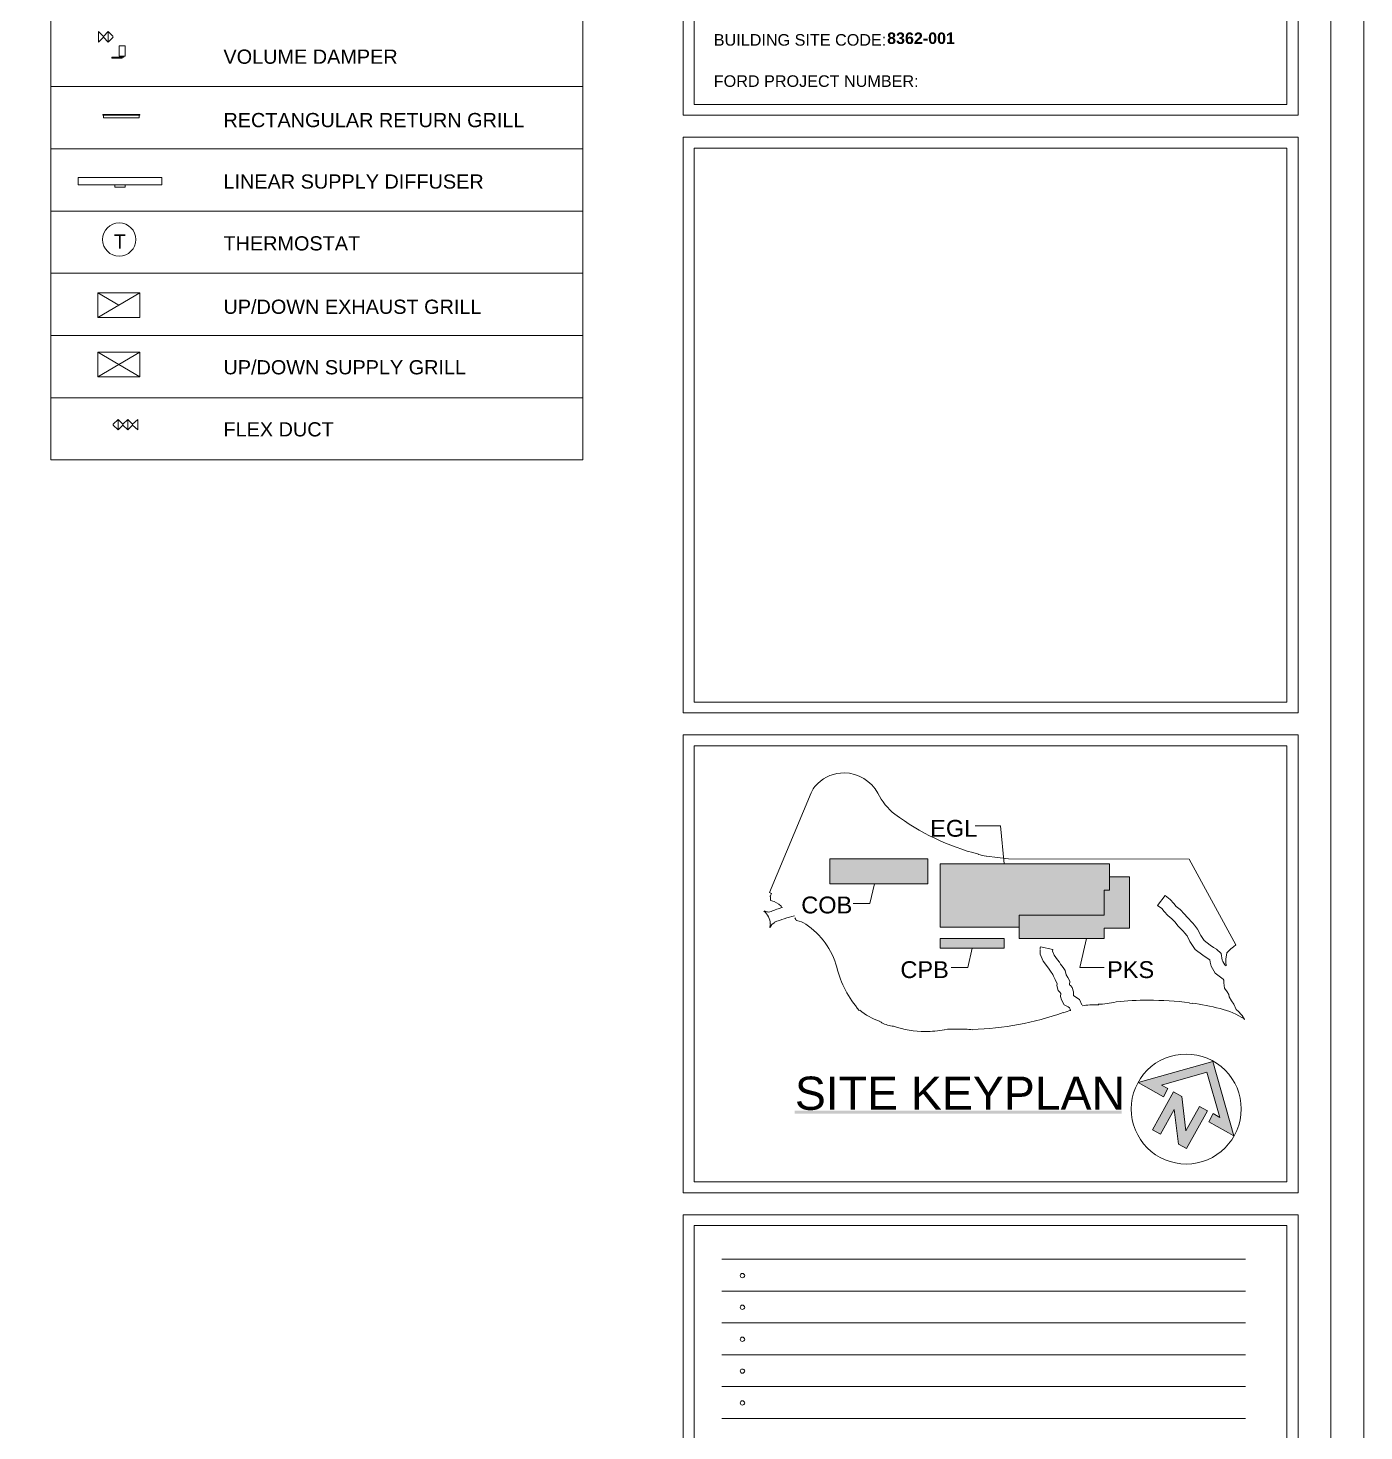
# Model space of a CAD drawing. Header units: metres. Extents: x 29 to 268, y -7 to 151.
# Drawn here: x 99.92 to 119.24, y 15.11 to 35.4 of the extents above; entities that cross this region are included whole.
import ezdxf

# ---------------------------------------------------------------- set-up
doc = ezdxf.new("R2010")
doc.units = ezdxf.units.M
doc.layers.add('pie de plano', color=7, linetype='Continuous')
doc.styles.add('PDF Helvetica', font='')
doc.styles.add('PDF Helvetica Bold', font='')
doc.styles.get('PDF Helvetica').set_extended_font_data('Helvetica')
doc.styles.get('PDF Helvetica Bold').set_extended_font_data('Helvetica', bold=True)

msp = doc.modelspace()

# ---------------------------------------------------------------- hatches: boundary and pattern name
at = {"lineweight": 0, "transparency": 33554559}
for points in [[(115.484, 22.928), (115.562, 22.928), (115.562, 23.308), (113.114, 23.308), (113.114, 22.392), (114.255, 22.392), (114.255, 22.566), (115.484, 22.566)], [(114.255, 22.231), (115.484, 22.231), (115.484, 22.382), (115.85, 22.382), (115.85, 23.12), (115.562, 23.12), (115.562, 22.928), (115.484, 22.928), (115.484, 22.566), (114.255, 22.566)]]:
    msp.add_hatch(color=256, dxfattribs=at).paths.add_polyline_path(points)
h = msp.add_hatch(color=256, dxfattribs=at)
h.paths.add_polyline_path([(117.061, 20.439), (117.061, 20.453), (117.042, 20.453), (117.024, 20.448), (117.01, 20.444), (116.992, 20.439), (116.978, 20.434), (116.959, 20.43), (116.946, 20.425), (116.928, 20.421), (116.914, 20.416), (116.895, 20.412), (116.882, 20.407), (116.864, 20.402), (116.849, 20.398), (116.831, 20.393), (116.818, 20.389), (116.8, 20.384), (116.785, 20.379), (116.767, 20.375), (116.754, 20.37), (116.735, 20.366), (116.721, 20.361), (116.703, 20.357), (116.69, 20.352), (116.671, 20.347), (116.657, 20.343), (116.639, 20.338), (116.625, 20.334), (116.607, 20.329), (116.593, 20.324), (116.575, 20.32), (116.561, 20.315), (116.542, 20.311), (116.529, 20.306), (116.511, 20.302), (116.497, 20.297), (116.478, 20.292), (116.465, 20.288), (116.447, 20.283), (116.432, 20.279), (116.414, 20.274), (116.401, 20.269), (116.382, 20.265), (116.368, 20.26), (116.35, 20.256), (116.337, 20.251), (116.318, 20.247), (116.304, 20.242), (116.286, 20.237), (116.272, 20.233), (116.254, 20.228), (116.24, 20.224), (116.222, 20.219), (116.208, 20.214), (116.189, 20.21), (116.176, 20.205), (116.158, 20.201), (116.144, 20.196), (116.125, 20.192), (116.112, 20.187), (116.094, 20.182), (116.079, 20.178), (116.061, 20.173), (116.048, 20.169), (116.03, 20.164), (116.015, 20.159), (115.979, 20.15), (116.015, 20.132), (116.02, 20.127), (116.048, 20.114), (116.052, 20.109), (116.089, 20.091), (116.094, 20.086), (116.121, 20.072), (116.125, 20.068), (116.162, 20.049), (116.167, 20.045), (116.194, 20.031), (116.199, 20.027), (116.235, 20.008), (116.24, 20.004), (116.268, 19.99), (116.272, 19.985), (116.309, 19.967), (116.314, 19.962), (116.35, 19.944), (116.35, 19.953), (116.405, 20.063), (116.401, 20.068), (116.364, 20.086), (116.36, 20.091), (116.314, 20.114), (116.332, 20.118), (116.345, 20.123), (116.364, 20.127), (116.378, 20.132), (116.396, 20.137), (116.409, 20.141), (116.428, 20.146), (116.442, 20.15), (116.46, 20.155), (116.474, 20.159), (116.492, 20.164), (116.506, 20.169), (116.524, 20.173), (116.538, 20.178), (116.557, 20.182), (116.57, 20.187), (116.588, 20.192), (116.602, 20.196), (116.621, 20.201), (116.634, 20.205), (116.652, 20.21), (116.667, 20.214), (116.685, 20.219), (116.698, 20.224), (116.717, 20.228), (116.731, 20.233), (116.749, 20.237), (116.762, 20.242), (116.781, 20.247), (116.795, 20.251), (116.813, 20.256), (116.827, 20.26), (116.845, 20.265), (116.859, 20.269), (116.877, 20.274), (116.891, 20.279), (116.91, 20.283), (116.923, 20.288), (116.941, 20.292), (116.955, 20.297), (116.974, 20.297), (116.974, 20.283), (116.978, 20.283), (116.978, 20.269), (116.982, 20.269), (116.982, 20.251), (116.987, 20.251), (116.987, 20.237), (116.992, 20.237), (116.992, 20.219), (116.997, 20.219), (116.997, 20.205), (117.001, 20.205), (117.001, 20.187), (117.005, 20.187), (117.005, 20.173), (117.01, 20.173), (117.01, 20.155), (117.015, 20.155), (117.015, 20.141), (117.02, 20.141), (117.02, 20.123), (117.024, 20.123), (117.024, 20.109), (117.028, 20.109), (117.028, 20.091), (117.033, 20.091), (117.033, 20.077), (117.038, 20.077), (117.038, 20.059), (117.042, 20.059), (117.042, 20.045), (117.047, 20.045), (117.047, 20.027), (117.051, 20.027), (117.051, 20.013), (117.056, 20.013), (117.056, 19.994), (117.061, 19.994), (117.061, 19.981), (117.065, 19.981), (117.065, 19.962), (117.069, 19.962), (117.069, 19.949), (117.074, 19.949), (117.074, 19.93), (117.079, 19.93), (117.079, 19.917), (117.084, 19.917), (117.084, 19.898), (117.088, 19.898), (117.088, 19.884), (117.092, 19.884), (117.092, 19.866), (117.097, 19.866), (117.097, 19.852), (117.102, 19.852), (117.102, 19.834), (117.107, 19.834), (117.107, 19.82), (117.111, 19.82), (117.111, 19.802), (117.115, 19.802), (117.115, 19.788), (117.12, 19.788), (117.12, 19.77), (117.125, 19.77), (117.125, 19.756), (117.13, 19.756), (117.13, 19.738), (117.134, 19.738), (117.134, 19.724), (117.138, 19.724), (117.138, 19.706), (117.143, 19.706), (117.143, 19.692), (117.148, 19.692), (117.148, 19.674), (117.153, 19.674), (117.153, 19.66), (117.157, 19.66), (117.153, 19.646), (117.153, 19.651), (117.125, 19.664), (117.12, 19.669), (117.092, 19.683), (117.088, 19.687), (117.069, 19.697), (117.061, 19.697), (117.056, 19.692), (117.033, 19.646), (117.028, 19.642), (117.001, 19.587), (116.997, 19.582), (117.042, 19.559), (117.047, 19.554), (117.084, 19.536), (117.088, 19.532), (117.134, 19.509), (117.138, 19.504), (117.175, 19.486), (117.179, 19.481), (117.225, 19.458), (117.23, 19.454), (117.267, 19.435), (117.271, 19.431), (117.317, 19.408), (117.322, 19.403), (117.358, 19.385), (117.363, 19.38), (117.363, 19.394), (117.358, 19.394), (117.358, 19.412), (117.354, 19.412), (117.354, 19.426), (117.35, 19.426), (117.35, 19.444), (117.345, 19.444), (117.345, 19.458), (117.34, 19.458), (117.34, 19.477), (117.335, 19.477), (117.335, 19.49), (117.331, 19.49), (117.331, 19.509), (117.327, 19.509), (117.327, 19.522), (117.322, 19.522), (117.322, 19.541), (117.317, 19.541), (117.317, 19.554), (117.312, 19.554), (117.312, 19.573), (117.308, 19.573), (117.308, 19.587), (117.304, 19.587), (117.304, 19.605), (117.299, 19.605), (117.299, 19.619), (117.294, 19.619), (117.294, 19.637), (117.289, 19.637), (117.289, 19.651), (117.285, 19.651), (117.285, 19.669), (117.281, 19.669), (117.281, 19.683), (117.276, 19.683), (117.276, 19.701), (117.271, 19.701), (117.271, 19.715), (117.267, 19.715), (117.267, 19.733), (117.263, 19.733), (117.263, 19.747), (117.258, 19.747), (117.258, 19.765), (117.253, 19.765), (117.253, 19.779), (117.248, 19.779), (117.248, 19.797), (117.244, 19.797), (117.244, 19.811), (117.24, 19.811), (117.24, 19.829), (117.235, 19.829), (117.235, 19.843), (117.23, 19.843), (117.23, 19.862), (117.225, 19.862), (117.225, 19.875), (117.221, 19.875), (117.221, 19.894), (117.217, 19.894), (117.217, 19.907), (117.212, 19.907), (117.212, 19.926), (117.207, 19.926), (117.207, 19.939), (117.202, 19.939), (117.202, 19.958), (117.198, 19.958), (117.198, 19.972), (117.194, 19.972), (117.194, 19.99), (117.189, 19.99), (117.189, 20.004), (117.184, 20.004), (117.184, 20.022), (117.179, 20.022), (117.179, 20.036), (117.175, 20.036), (117.175, 20.054), (117.171, 20.054), (117.171, 20.068), (117.166, 20.068), (117.166, 20.086), (117.161, 20.086), (117.161, 20.1), (117.157, 20.1), (117.157, 20.118), (117.153, 20.118), (117.153, 20.132), (117.148, 20.132), (117.148, 20.15), (117.143, 20.15), (117.143, 20.164), (117.138, 20.164), (117.138, 20.182), (117.134, 20.182), (117.134, 20.196), (117.13, 20.196), (117.13, 20.214), (117.125, 20.214), (117.125, 20.228), (117.12, 20.228), (117.12, 20.247), (117.115, 20.247), (117.115, 20.26), (117.111, 20.26), (117.111, 20.279), (117.107, 20.279), (117.107, 20.292), (117.102, 20.292), (117.102, 20.311), (117.097, 20.311), (117.097, 20.324), (117.092, 20.324), (117.092, 20.343), (117.088, 20.343), (117.088, 20.357), (117.084, 20.357), (117.084, 20.375), (117.079, 20.375), (117.079, 20.389), (117.074, 20.389), (117.074, 20.407), (117.069, 20.407), (117.069, 20.421), (117.065, 20.421), (117.065, 20.439)])
h.paths.add_polyline_path([(116.68, 19.197), (116.68, 19.202), (116.698, 19.238), (116.703, 19.243), (116.721, 19.279), (116.726, 19.284), (116.744, 19.321), (116.749, 19.325), (116.767, 19.362), (116.772, 19.367), (116.79, 19.403), (116.795, 19.408), (116.813, 19.444), (116.818, 19.449), (116.836, 19.486), (116.841, 19.49), (116.859, 19.527), (116.864, 19.532), (116.882, 19.568), (116.887, 19.573), (116.905, 19.609), (116.91, 19.614), (116.928, 19.651), (116.932, 19.655), (116.951, 19.692), (116.955, 19.697), (116.978, 19.742), (116.974, 19.747), (116.946, 19.761), (116.941, 19.765), (116.905, 19.784), (116.9, 19.788), (116.872, 19.802), (116.864, 19.802), (116.859, 19.797), (116.845, 19.77), (116.841, 19.765), (116.822, 19.729), (116.818, 19.724), (116.8, 19.687), (116.795, 19.683), (116.777, 19.646), (116.772, 19.642), (116.758, 19.614), (116.754, 19.609), (116.735, 19.573), (116.731, 19.568), (116.712, 19.532), (116.708, 19.527), (116.69, 19.49), (116.685, 19.486), (116.671, 19.458), (116.667, 19.454), (116.667, 19.49), (116.662, 19.49), (116.662, 19.527), (116.657, 19.527), (116.657, 19.564), (116.652, 19.564), (116.652, 19.605), (116.648, 19.605), (116.648, 19.642), (116.644, 19.642), (116.644, 19.678), (116.639, 19.678), (116.639, 19.719), (116.634, 19.719), (116.634, 19.756), (116.629, 19.756), (116.629, 19.793), (116.625, 19.793), (116.625, 19.834), (116.621, 19.834), (116.621, 19.871), (116.616, 19.871), (116.616, 19.907), (116.611, 19.907), (116.611, 19.944), (116.602, 19.953), (116.584, 19.962), (116.58, 19.967), (116.552, 19.981), (116.547, 19.985), (116.519, 19.999), (116.515, 20.004), (116.497, 20.013), (116.488, 20.013), (116.483, 20.008), (116.465, 19.972), (116.46, 19.967), (116.442, 19.93), (116.437, 19.926), (116.414, 19.88), (116.409, 19.875), (116.391, 19.839), (116.387, 19.834), (116.364, 19.788), (116.36, 19.784), (116.341, 19.747), (116.337, 19.742), (116.314, 19.697), (116.309, 19.692), (116.291, 19.655), (116.286, 19.651), (116.263, 19.605), (116.258, 19.6), (116.24, 19.564), (116.235, 19.559), (116.212, 19.513), (116.208, 19.509), (116.189, 19.472), (116.185, 19.467), (116.222, 19.449), (116.227, 19.444), (116.263, 19.426), (116.268, 19.422), (116.304, 19.403), (116.304, 19.408), (116.322, 19.444), (116.327, 19.449), (116.345, 19.486), (116.35, 19.49), (116.373, 19.536), (116.378, 19.541), (116.396, 19.577), (116.401, 19.582), (116.419, 19.619), (116.424, 19.623), (116.447, 19.669), (116.451, 19.674), (116.47, 19.71), (116.474, 19.715), (116.492, 19.752), (116.497, 19.756), (116.501, 19.756), (116.501, 19.724), (116.506, 19.724), (116.506, 19.687), (116.511, 19.687), (116.511, 19.651), (116.515, 19.651), (116.515, 19.614), (116.519, 19.614), (116.519, 19.582), (116.524, 19.582), (116.524, 19.545), (116.529, 19.545), (116.529, 19.509), (116.534, 19.509), (116.534, 19.472), (116.538, 19.472), (116.538, 19.435), (116.542, 19.435), (116.542, 19.403), (116.547, 19.403), (116.547, 19.367), (116.552, 19.367), (116.552, 19.33), (116.557, 19.33), (116.557, 19.293), (116.561, 19.293), (116.561, 19.257), (116.57, 19.257), (116.598, 19.243), (116.602, 19.238), (116.639, 19.22), (116.644, 19.215)])

# ---------------------------------------------------------------- linework, layer by layer
at = {"lineweight": 0}
for points in [[(118.765, -6.08), (118.765, 52.445)], [(101.014, 35.265), (101.083, 35.196), (101.083, 35.347), (101.014, 35.278)], [(101.083, 35.347), (101.156, 35.278)], [(101.156, 35.265), (101.083, 35.196)], [(107.944, 34.551), (100.254, 34.551)], [(107.944, 33.653), (100.254, 33.653)], [(107.944, 32.75), (100.254, 32.75)], [(107.944, 31.852), (100.254, 31.852)], [(100.932, 31.568), (101.541, 31.568), (101.541, 31.21), (100.932, 31.21), (100.932, 31.568), (101.234, 31.389)], [(101.541, 31.568), (100.932, 31.21)], [(107.944, 30.953), (100.254, 30.953)], [(100.932, 30.71), (101.541, 30.71), (101.541, 30.353), (100.932, 30.353), (100.932, 30.71), (101.541, 30.353)], [(101.541, 30.71), (100.932, 30.353)], [(107.944, 30.05), (100.254, 30.05)], [(101.225, 29.739), (101.293, 29.67), (101.293, 29.656), (101.225, 29.587)], [(101.367, 29.739), (101.293, 29.67)], [(101.293, 29.656), (101.367, 29.587)], [(101.436, 29.656), (101.367, 29.587), (101.367, 29.739), (101.436, 29.67)], [(111.249, 24.335), (110.644, 22.896), (110.676, 22.882)], [(113.618, 23.858), (113.985, 23.858), (114.04, 23.308)], [(112.935, 23.382), (111.52, 23.382), (112.935, 23.382)], [(117.514, 21.058), (117.483, 21.117), (117.468, 21.131), (117.427, 21.172), (117.395, 21.204), (117.363, 21.278), (117.327, 21.328), (117.294, 21.388), (117.289, 21.42), (117.263, 21.457), (117.225, 21.512), (117.217, 21.589), (117.217, 21.626), (117.207, 21.644), (117.092, 21.727), (117.033, 21.828), (117.02, 21.887), (117.015, 21.924), (116.974, 21.947), (116.914, 21.988), (116.8, 22.071), (116.726, 22.185), (116.685, 22.268), (116.648, 22.314), (116.634, 22.332), (116.552, 22.414), (116.511, 22.465), (116.465, 22.515), (116.405, 22.561), (116.355, 22.621), (116.318, 22.662), (116.258, 22.708), (116.368, 22.85), (116.442, 22.795), (116.492, 22.735), (116.529, 22.694), (116.584, 22.648), (116.648, 22.584), (116.685, 22.538), (116.767, 22.451), (116.79, 22.424), (116.836, 22.364), (116.882, 22.272), (116.932, 22.199), (117.02, 22.135), (117.069, 22.098), (117.111, 22.075), (117.179, 22.011), (117.194, 21.919), (117.202, 21.897), (117.23, 21.851), (117.248, 21.837), (117.244, 21.887), (117.244, 21.933), (117.258, 22.025), (117.317, 22.08), (117.358, 22.112), (117.391, 22.139), (116.717, 23.377), (114.104, 23.382), (113.784, 23.423)], [(114.255, 22.392), (113.114, 22.392), (113.114, 23.308), (115.562, 23.308), (115.562, 22.928), (115.484, 22.928), (115.484, 22.566), (114.255, 22.566), (114.255, 22.231), (115.484, 22.231), (115.484, 22.382), (115.851, 22.382), (115.851, 23.12), (115.562, 23.12)], [(111.858, 22.735), (112.097, 22.735), (112.165, 23.019)], [(110.662, 22.781), (110.712, 22.763), (110.749, 22.744), (110.781, 22.726), (110.814, 22.699), (110.822, 22.68)], [(111.011, 22.529), (111.029, 22.506), (111.038, 22.488)], [(115.484, 21.809), (115.135, 21.809), (115.232, 22.231)], [(113.275, 21.809), (113.513, 21.809), (113.577, 22.089)], [(114.558, 22.071), (114.562, 22.094), (114.567, 22.112), (114.741, 22.071), (114.737, 22.048), (114.764, 21.988), (114.81, 21.924), (114.838, 21.887), (114.856, 21.86), (114.892, 21.809), (114.92, 21.768), (114.938, 21.704), (114.961, 21.667), (114.989, 21.612), (114.984, 21.562), (114.998, 21.548), (115.025, 21.521), (115.044, 21.461), (115.04, 21.406), (115.062, 21.392), (115.127, 21.347), (115.163, 21.269)], [(114.998, 21.186), (114.994, 21.209), (114.984, 21.227), (114.966, 21.241), (114.907, 21.273), (114.869, 21.342), (114.856, 21.392), (114.861, 21.434), (114.847, 21.452), (114.82, 21.479), (114.801, 21.548), (114.805, 21.576), (114.778, 21.635), (114.755, 21.686), (114.741, 21.709), (114.71, 21.759), (114.691, 21.787), (114.668, 21.819), (114.604, 21.901), (114.562, 22.002), (114.558, 22.062)], [(116.721, 21.296), (116.758, 21.292)], [(109.768, 18.079), (117.831, 18.079)], [(109.957, 17.593), (117.532, 17.593)], [(109.957, 17.13), (117.532, 17.13)], [(109.957, 16.671), (117.532, 16.671)], [(109.957, 16.209), (117.532, 16.209)], [(109.957, 15.75), (117.532, 15.75)], [(109.957, 15.287), (117.532, 15.287)]]:
    msp.add_lwpolyline(points, dxfattribs=at)
for points in [[(118.289, 34.139), (109.397, 34.139), (109.397, 43.594), (118.289, 43.594)], [(118.128, 34.295), (109.558, 34.295), (109.558, 43.438), (118.128, 43.438)], [(100.254, 29.152), (100.254, 39.048), (107.944, 39.048), (107.944, 29.152)], [(100.941, 35.347), (101.014, 35.278), (101.014, 35.265), (100.941, 35.196)], [(101.326, 34.991), (101.239, 34.991), (101.239, 35.143), (101.326, 35.143)], [(101.134, 34.964), (101.285, 34.964), (101.285, 34.978), (101.134, 34.978)], [(101.262, 34.991), (101.308, 34.991), (101.308, 34.978), (101.262, 34.978)], [(101.541, 34.139), (101.005, 34.139), (101.005, 34.148), (101.541, 34.148)], [(101.014, 34.098), (101.532, 34.098), (101.532, 34.139), (101.014, 34.139)], [(109.397, 25.495), (109.397, 33.818), (118.289, 33.818), (118.289, 25.495)], [(109.558, 25.65), (109.558, 33.662), (118.128, 33.662), (118.128, 25.65)], [(101.858, 33.13), (100.648, 33.13), (100.648, 33.236), (101.858, 33.236)], [(101.326, 33.098), (101.179, 33.098), (101.179, 33.13), (101.326, 33.13)], [(101.225, 29.739), (101.156, 29.67), (101.156, 29.656), (101.225, 29.587)], [(101.509, 29.739), (101.436, 29.67), (101.436, 29.656), (101.509, 29.587)], [(109.397, 18.551), (109.397, 25.174), (118.289, 25.174), (118.289, 18.551)], [(109.558, 18.711), (109.558, 25.018), (118.128, 25.018), (118.128, 18.711)], [(112.935, 23.019), (111.52, 23.019), (111.52, 23.382), (111.52, 23.019), (112.935, 23.019), (112.935, 23.382)], [(111.52, 23.382), (111.52, 23.019), (112.935, 23.019), (112.935, 23.382)], [(115.562, 23.308), (113.114, 23.308), (113.114, 22.392), (114.255, 22.392), (114.255, 22.566), (115.484, 22.566), (115.484, 22.928), (115.562, 22.928)], [(114.255, 22.231), (115.484, 22.231), (115.484, 22.382), (115.851, 22.382), (115.851, 23.12), (115.562, 23.12), (115.562, 22.928), (115.484, 22.928), (115.484, 22.566), (114.255, 22.566)], [(113.114, 22.231), (113.114, 22.089), (114.04, 22.089), (114.04, 22.231)], [(114.04, 22.231), (113.114, 22.231), (113.114, 22.089), (114.04, 22.089)], [(117.056, 20.453), (115.979, 20.146), (116.345, 19.939), (116.405, 20.059), (116.314, 20.109), (116.969, 20.297), (117.157, 19.642), (117.061, 19.697), (116.997, 19.577), (117.363, 19.376)], [(116.997, 19.577), (117.363, 19.376), (117.056, 20.453), (115.979, 20.146), (116.345, 19.939), (116.405, 20.059), (116.314, 20.109), (116.969, 20.297), (117.157, 19.642), (117.061, 19.697)], [(116.299, 19.399), (116.497, 19.756), (116.561, 19.257), (116.675, 19.192), (116.978, 19.738), (116.864, 19.802), (116.667, 19.449), (116.607, 19.944), (116.488, 20.013), (116.185, 19.463)], [(116.299, 19.399), (116.497, 19.756), (116.561, 19.257), (116.675, 19.192), (116.978, 19.738), (116.864, 19.802), (116.667, 19.449), (116.607, 19.944), (116.488, 20.013), (116.185, 19.463)], [(109.397, 18.234), (109.397, 5.007), (118.289, 5.007), (118.289, 18.234)], [(109.558, 5.163), (118.128, 5.163), (118.128, 18.079), (109.558, 18.079)]]:
    msp.add_lwpolyline(points, close=True, dxfattribs=at)
for points in [[(111.725, 24.624, -0.282943), (112.211, 24.33, 0.10724), (112.459, 24.028, 0.098705), (113.669, 23.45)], [(111.945, 21.191, -0.123798), (111.62, 21.814, 0.178678), (111.171, 22.437, 0.096591), (111.038, 22.492)], [(117.519, 21.062, 0.083673), (117.161, 21.218, 0.017957), (116.758, 21.296)], [(112.271, 21.012, 0.104662), (112.441, 20.962, 0.084029), (112.899, 20.884, 0.048808), (113.178, 20.911)]]:
    msp.add_lwpolyline(points, format="xyb", dxfattribs=at)
msp.add_lwpolyline([(116.671, 20.558, 0.416379), (115.878, 19.765, 0.415159), (116.671, 18.968, 0.413758), (117.468, 19.765, 0.414963)], format="xyb", close=True, dxfattribs=at)
msp.add_circle((101.242, 32.339), 0.24, dxfattribs=at)
for centre, radius, start, end in [((110.424, 22.44), 0.233, 0.5418, 52.6542), ((111.567, 20.29), 2.335, 103.8954, 111.3361), ((116.112, 16.259), 5.079, 83.1116, 89.8508), ((112.534, 21.897), 0.913, 230.254, 250.8467), ((113.492, 25.058), 4.143, 271.2461, 289.7579), ((115.958, 18.6), 2.765, 110.2172, 112.5601)]:
    msp.add_arc(centre, radius, start, end, dxfattribs=at)
for points in [[(111.345, 24.472), (111.446, 24.573), (111.584, 24.624), (111.725, 24.624)], [(111.249, 24.335), (111.267, 24.39), (111.304, 24.436), (111.345, 24.472)], [(113.779, 23.423), (113.742, 23.427), (113.705, 23.437), (113.664, 23.446)], [(110.653, 22.836), (110.662, 22.854), (110.671, 22.868), (110.676, 22.887)], [(110.658, 22.827), (110.658, 22.832), (110.658, 22.832), (110.658, 22.832)], [(110.662, 22.786), (110.658, 22.799), (110.658, 22.813), (110.658, 22.827)], [(110.63, 22.612), (110.612, 22.612), (110.589, 22.621), (110.571, 22.63)], [(110.671, 22.621), (110.658, 22.616), (110.644, 22.612), (110.63, 22.612)], [(110.671, 22.621), (110.722, 22.644), (110.776, 22.662), (110.832, 22.68)], [(110.658, 22.442), (110.658, 22.424), (110.653, 22.405), (110.648, 22.387)], [(110.658, 22.387), (110.662, 22.419), (110.685, 22.447), (110.722, 22.46)], [(115.658, 21.314), (115.571, 21.292), (115.484, 21.282), (115.397, 21.278)], [(115.658, 21.314), (115.81, 21.333), (115.965, 21.337), (116.125, 21.337)], [(115.168, 21.255), (115.237, 21.269), (115.314, 21.273), (115.388, 21.273)], [(115.388, 21.273), (115.411, 21.273), (115.411, 21.273), (115.397, 21.273)], [(112.271, 21.012), (112.257, 21.021), (112.244, 21.026), (112.234, 21.035)], [(113.178, 20.916), (113.234, 20.92), (113.293, 20.92), (113.367, 20.92)], [(113.367, 20.92), (113.439, 20.92), (113.513, 20.92), (113.582, 20.911)], [(110.222, 17.354), (110.222, 17.373), (110.236, 17.387), (110.254, 17.387)], [(110.254, 17.322), (110.236, 17.322), (110.222, 17.341), (110.222, 17.354)], [(110.254, 17.387), (110.268, 17.387), (110.287, 17.373), (110.287, 17.354)], [(110.287, 17.354), (110.287, 17.341), (110.268, 17.322), (110.254, 17.322)], [(110.222, 16.896), (110.222, 16.914), (110.236, 16.928), (110.254, 16.928)], [(110.254, 16.864), (110.236, 16.864), (110.222, 16.882), (110.222, 16.896)], [(110.254, 16.928), (110.268, 16.928), (110.287, 16.914), (110.287, 16.896)], [(110.287, 16.896), (110.287, 16.882), (110.268, 16.864), (110.254, 16.864)], [(110.222, 16.433), (110.222, 16.452), (110.236, 16.465), (110.254, 16.465)], [(110.254, 16.465), (110.268, 16.465), (110.287, 16.452), (110.287, 16.433)], [(110.254, 16.401), (110.236, 16.401), (110.222, 16.419), (110.222, 16.433)], [(110.287, 16.433), (110.287, 16.419), (110.268, 16.401), (110.254, 16.401)], [(110.222, 15.975), (110.222, 15.993), (110.236, 16.002), (110.254, 16.002)], [(110.254, 15.943), (110.236, 15.943), (110.222, 15.957), (110.222, 15.975)], [(110.254, 16.002), (110.268, 16.002), (110.287, 15.993), (110.287, 15.975)], [(110.287, 15.975), (110.287, 15.957), (110.268, 15.943), (110.254, 15.943)], [(110.222, 15.512), (110.222, 15.53), (110.236, 15.544), (110.254, 15.544)], [(110.254, 15.48), (110.236, 15.48), (110.222, 15.498), (110.222, 15.512)], [(110.254, 15.544), (110.268, 15.544), (110.287, 15.53), (110.287, 15.512)], [(110.287, 15.512), (110.287, 15.498), (110.268, 15.48), (110.254, 15.48)]]:
    msp.add_open_spline(points, degree=3, dxfattribs=at)
at = {"lineweight": 0, "transparency": 33554559}
for points in [[(111.52, 23.382), (111.52, 23.02), (112.936, 23.382), (112.936, 23.02)], [(113.114, 22.231), (113.114, 22.089), (114.04, 22.231), (114.04, 22.089)], [(111.011, 19.742), (111.011, 19.697), (115.741, 19.742), (115.741, 19.697)]]:
    msp.add_solid(points, dxfattribs=at)
at = {"layer": 'pie de plano', "lineweight": 0}
msp.add_lwpolyline([(119.243, 53.256), (119.243, -6.745), (29.238, -6.745), (29.238, 53.256)], close=True, dxfattribs=at)

# ---------------------------------------------------------------- texts
at = {"lineweight": 0, "attachment_point": 4}
for s, insert, char_height, style in [('BUILDING SITE CODE:', (109.84, 35.226), 0.1674, 'PDF Helvetica'), ('8362-001', (112.347, 35.25), 0.1661, 'PDF Helvetica Bold'), ('VOLUME DAMPER', (102.749, 34.983), 0.20546, 'PDF Helvetica'), ('FORD PROJECT NUMBER:', (109.84, 34.63), 0.1674, 'PDF Helvetica'), ('RECTANGULAR RETURN GRILL', (102.749, 34.066), 0.20546, 'PDF Helvetica'), ('LINEAR SUPPLY DIFFUSER', (102.749, 33.177), 0.20546, 'PDF Helvetica'), ('T', (101.163, 32.311), 0.205, 'PDF Helvetica'), ('THERMOSTAT', (102.749, 32.283), 0.2055, 'PDF Helvetica'), ('UP/DOWN EXHAUST GRILL', (102.749, 31.366), 0.20546, 'PDF Helvetica'), ('UP/DOWN SUPPLY GRILL', (102.749, 30.491), 0.20546, 'PDF Helvetica'), ('FLEX DUCT', (102.749, 29.593), 0.2055, 'PDF Helvetica'), ('EGL', (112.97, 23.822), 0.2437, 'PDF Helvetica'), ('COB', (111.105, 22.713), 0.2437, 'PDF Helvetica'), ('CPB', (112.539, 21.778), 0.2437, 'PDF Helvetica'), ('PKS', (115.528, 21.778), 0.2437, 'PDF Helvetica'), ('SITE KEYPLAN', (111.013, 19.989), 0.48053, 'PDF Helvetica')]:
    msp.add_mtext(s, dxfattribs=dict(at, insert=insert, char_height=char_height, style=style))

doc.saveas('drawing.dxf')
